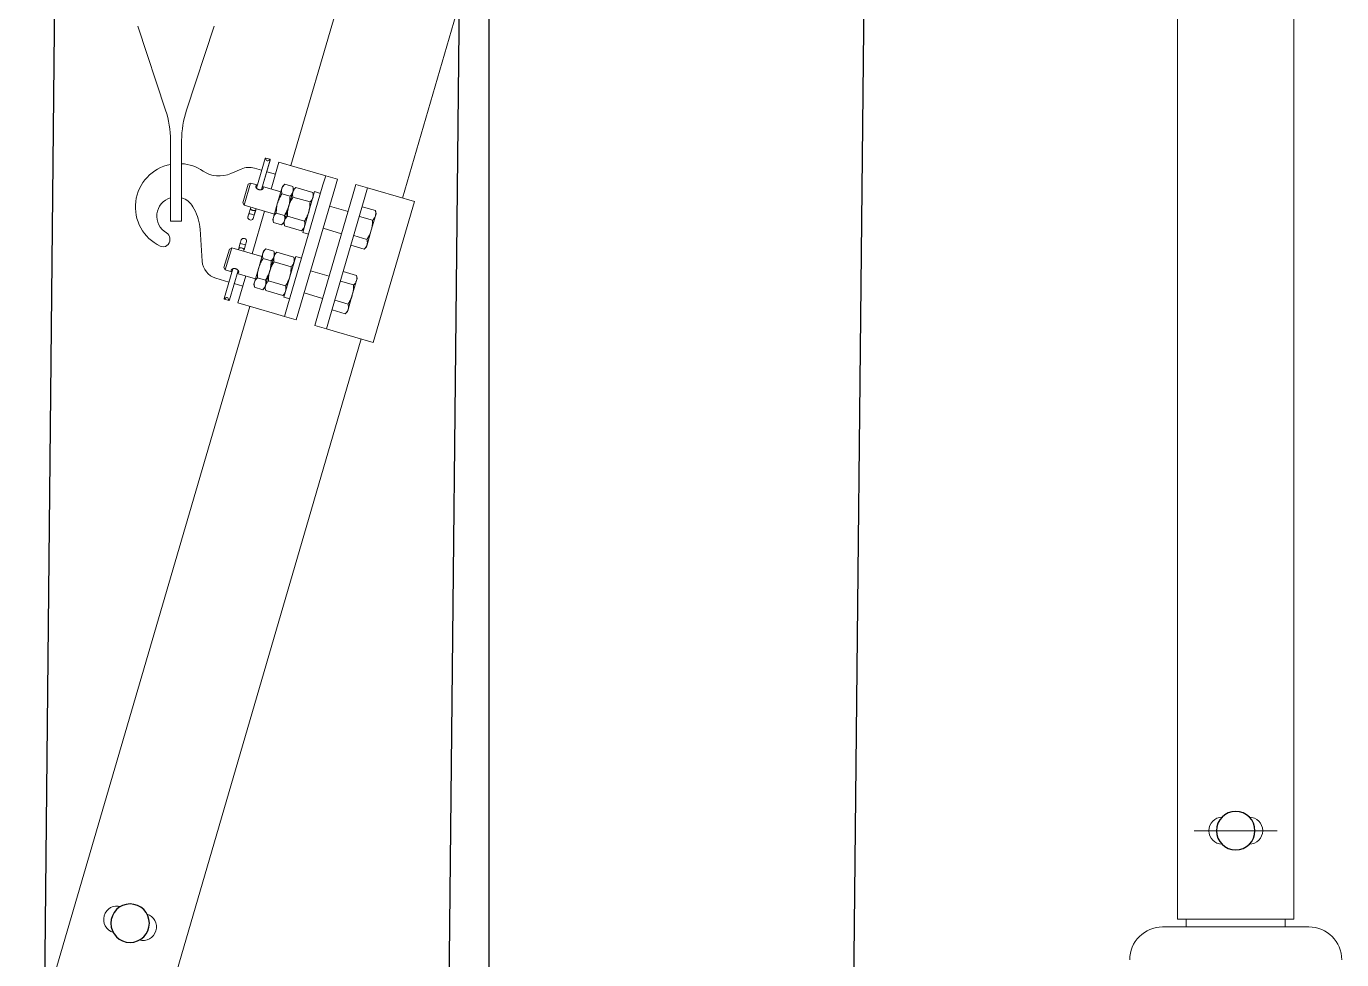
# Model space of a CAD drawing. Header units: millimetres. Extents: x -37020 to 35906, y -101 to 52234.
# Drawn here: x -107.142 to -106.459, y 320.063 to 320.548 of the extents above; entities that cross this region are included whole.
import ezdxf

# ---------------------------------------------------------------- set-up
doc = ezdxf.new("R2010")
doc.units = ezdxf.units.MM
doc.layers.add('Catenaria', color=2, linetype='Continuous')

# ---------------------------------------------------------------- blocks, each defined once
blk = doc.blocks.new('cat1234')
at = {"layer": 'Catenaria', "color": 0, "ltscale": 0.1}
for p, q in [((0.99984, 0.42002), (10.83938, 0.31875)), ((0.99984, 0.21002), (10.83938, 0.10875)), ((0.99984, 0.21002), (10.83938, 0.10875)), ((0.99984, 0.00002), (10.83722, -0.10124))]:
    blk.add_line(p, q, dxfattribs=at)
blk = doc.blocks.new('ménsula móvil IN G 2.8m')
at = {"color": 8, "linetype": 'Continuous', "lineweight": 15}
for p, q in [((654, -30.15), (654, 30.15)), ((1300.07, 30.15), (654, 30.15)), ((654, 25.75), (650, 25.75)), ((650, -25.75), (654, -25.75)), ((654, -30.15), (1408.85, -30.15)), ((1753.11, -220.97), (1028.54, -432.51)), ((1045.44, -490.39), (1827.34, -262.12)), ((1026.73, -426.32), (953.58, -447.67)), ((1026.73, -426.32), (1032.29, -445.35)), ((953.58, -447.67), (959.14, -466.71)), ((1011.8, -448.7), (1004.32, -450.88)), ((1019.29, -446.51), (1011.8, -448.7)), ((1019.02, -454.87), (1017.02, -448.01)), ((1020.44, -446.17), (1019.29, -446.51)), ((1022.01, -446.56), (1020.44, -446.17)), ((1024.01, -453.42), (1022.01, -446.56)), ((1029.01, -451.96), (1033.81, -450.56)), ((1032.29, -445.35), (1033.81, -450.56)), ((1033.81, -450.56), (1035.59, -456.65)), ((955.39, -453.86), (599.34, -557.81)), ((1029.01, -451.96), (965.46, -470.51)), ((978.21, -458.51), (985.69, -456.32)), ((985.69, -456.32), (986.85, -455.98)), ((986.85, -455.98), (988.41, -456.36)), ((990.41, -463.22), (988.41, -456.36)), ((1003.16, -451.22), (1002.05, -452.38)), ((1004.06, -459.24), (1002.05, -452.38)), ((1004.32, -450.88), (1003.16, -451.22)), ((1009.04, -457.78), (1007.04, -450.92)), ((1035.59, -456.65), (1030.79, -458.05)), ((1030.79, -458.05), (967.24, -476.6)), ((968.46, -462.19), (969.57, -461.03)), ((970.46, -469.05), (968.46, -462.19)), ((969.57, -461.03), (970.72, -460.69)), ((970.72, -460.69), (978.21, -458.51)), ((975.45, -467.59), (973.44, -460.73)), ((985.42, -464.68), (983.42, -457.82)), ((1010.05, -464.11), (1012.85, -473.7)), ((1024.37, -470.34), (1021.57, -460.74)), ((959.14, -466.71), (960.66, -471.91)), ((960.66, -471.91), (965.46, -470.51)), ((1033.59, -467.65), (970.04, -486.2)), ((987.97, -470.55), (990.78, -480.15)), ((1033.59, -467.65), (1038.39, -466.25)), ((1038.39, -466.25), (1040.17, -472.35)), ((962.44, -478.01), (960.66, -471.91)), ((967.24, -476.6), (962.44, -478.01)), ((1035.37, -473.75), (971.82, -492.3)), ((979.26, -483.51), (976.45, -473.91)), ((1031.88, -478.07), (1030.99, -475.03)), ((1040.17, -472.35), (1035.37, -473.75)), ((1040.17, -472.35), (1041.69, -477.55)), ((1041.69, -477.55), (1047.24, -496.58)), ((1009.8, -481.21), (1010.69, -484.26)), ((1010.69, -484.26), (1031.88, -478.07)), ((1012.64, -483.69), (1011.53, -484.85)), ((1019.1, -492.22), (1016.52, -483.39)), ((1029.07, -489.31), (1026.5, -480.48)), ((1031.48, -479.03), (1029.92, -478.64)), ((1034.06, -487.85), (1031.48, -479.03)), ((965.24, -487.6), (970.04, -486.2)), ((967.02, -493.7), (965.24, -487.6)), ((977.09, -494.07), (976.2, -491.02)), ((998.28, -487.88), (977.09, -494.07)), ((995.48, -499.11), (992.9, -490.29)), ((996.33, -488.45), (997.89, -488.83)), ((997.39, -484.83), (998.28, -487.88)), ((1000.46, -497.66), (997.89, -488.83)), ((1014.11, -493.67), (1011.53, -484.85)), ((1024.31, -491.53), (1016.83, -493.72)), ((1031.79, -489.35), (1024.31, -491.53)), ((1029.52, -490.85), (1030.75, -495.07)), ((1032.95, -489.01), (1031.79, -489.35)), ((1032.95, -489.01), (1034.06, -487.85)), ((1034.51, -489.39), (1032.95, -489.01)), ((1034.51, -489.39), (1035.74, -493.61)), ((971.82, -492.3), (967.02, -493.7)), ((967.02, -493.7), (968.54, -498.9)), ((977.94, -494.66), (979.05, -493.5)), ((980.51, -503.48), (977.94, -494.66)), ((985.5, -502.03), (982.92, -493.2)), ((1000.46, -497.66), (999.35, -498.82)), ((1014.11, -493.67), (1015.67, -494.06)), ((1015.67, -494.06), (1014.56, -495.22)), ((1014.56, -495.22), (1015.79, -499.43)), ((1016.83, -493.72), (1015.67, -494.06)), ((1018.51, -499.48), (1025.99, -497.29)), ((1019.55, -493.76), (1020.78, -497.98)), ((1033.47, -495.11), (1025.99, -497.29)), ((1034.52, -505.11), (1031.75, -495.61)), ((1047.24, -496.58), (1033.23, -500.68)), ((1033.47, -495.11), (1034.63, -494.77)), ((1034.63, -494.77), (1035.74, -493.61)), ((968.54, -498.9), (974.1, -517.94)), ((982.07, -503.86), (980.51, -503.48)), ((980.96, -505.03), (982.07, -503.86)), ((980.96, -505.03), (982.19, -509.24)), ((982.07, -503.86), (983.23, -503.53)), ((983.23, -503.53), (990.71, -501.34)), ((985.95, -503.57), (987.18, -507.79)), ((990.71, -501.34), (998.19, -499.16)), ((999.88, -504.92), (992.39, -507.1)), ((995.93, -500.66), (997.16, -504.87)), ((998.19, -499.16), (999.35, -498.82)), ((999.35, -498.82), (1000.91, -499.2)), ((999.63, -510.48), (1021.71, -504.04)), ((1001.03, -504.58), (999.88, -504.92)), ((1000.91, -499.2), (1002.14, -503.42)), ((1002.14, -503.42), (1001.03, -504.58)), ((1015.79, -499.43), (1017.35, -499.82)), ((1017.35, -499.82), (1018.51, -499.48)), ((1020.23, -498.97), (1024.82, -514.68)), ((1032.94, -505.58), (1048.32, -501.09)), ((1048.29, -501.09), (1032.95, -505.57)), ((1033.74, -508.31), (1049.11, -503.82)), ((1033.75, -508.31), (1049.09, -503.83)), ((1040.89, -498.44), (1042.19, -502.88)), ((1049.34, -503.49), (1048.69, -501.25)), ((616.24, -615.69), (972.29, -511.75)), ((983.75, -509.62), (982.19, -509.24)), ((984.91, -509.29), (983.75, -509.62)), ((984.91, -509.29), (992.39, -507.1)), ((989.41, -518.28), (986.63, -508.78)), ((998.15, -505.42), (1002.74, -521.13)), ((1017.89, -509.97), (1019.61, -509.47)), ((1019.6, -509.47), (1017.93, -509.96)), ((1022.32, -508.68), (1019.6, -509.47)), ((1019.61, -509.47), (1019.6, -509.47)), ((1019.61, -509.47), (1022.3, -508.69)), ((1020.4, -512.21), (1023.12, -511.42)), ((1020.41, -512.2), (1023.1, -511.42)), ((1022.02, -509.49), (1022.04, -509.22)), ((1022.04, -509.77), (1022.02, -509.49)), ((1022.04, -509.22), (1022.1, -509)), ((1022.09, -510.07), (1022.04, -509.77)), ((1022.18, -510.36), (1022.09, -510.07)), ((1022.1, -509), (1022.18, -508.81)), ((1022.18, -508.81), (1022.3, -508.69)), ((1022.3, -510.64), (1022.18, -510.36)), ((1022.3, -508.69), (1023.01, -508.48)), ((1022.3, -508.69), (1022.32, -508.68)), ((1022.43, -510.89), (1022.3, -510.64)), ((1023.01, -508.48), (1022.32, -508.68)), ((1022.59, -511.11), (1022.43, -510.89)), ((1022.76, -511.27), (1022.59, -511.11)), ((1022.93, -511.37), (1022.76, -511.27)), ((1023.1, -511.42), (1022.93, -511.37)), ((1023.1, -511.42), (1023.8, -511.21)), ((1023.12, -511.42), (1023.1, -511.42)), ((1023.12, -511.42), (1023.81, -511.22)), ((1024.82, -514.68), (1036.34, -511.32)), ((1036.34, -511.32), (1035.33, -507.85)), ((1035.68, -512.51), (1036.34, -511.32)), ((1042.98, -505.61), (1044.07, -509.34)), ((974.1, -517.94), (988.11, -513.85)), ((990.99, -517.83), (975.62, -522.31)), ((975.64, -522.3), (990.99, -517.82)), ((982.81, -515.39), (984.11, -519.84)), ((1001.64, -514.72), (1000.93, -514.93)), ((1000.93, -514.92), (1001.62, -514.72)), ((1001.62, -514.72), (1004.33, -513.93)), ((1001.64, -514.72), (1001.62, -514.72)), ((1004.33, -513.93), (1001.64, -514.72)), ((1001.8, -514.76), (1001.64, -514.72)), ((1002.44, -517.45), (1001.73, -517.66)), ((1002.42, -517.46), (1001.73, -517.66)), ((1001.97, -514.87), (1001.8, -514.76)), ((1002.14, -515.03), (1001.97, -514.87)), ((1002.3, -515.24), (1002.14, -515.03)), ((1002.44, -515.49), (1002.3, -515.24)), ((1005.13, -516.67), (1002.42, -517.46)), ((1002.42, -517.46), (1002.44, -517.45)), ((1002.55, -515.77), (1002.44, -515.49)), ((1005.12, -516.67), (1002.44, -517.45)), ((1002.44, -517.45), (1002.55, -517.32)), ((1002.64, -516.07), (1002.55, -515.77)), ((1002.55, -517.32), (1002.64, -517.14)), ((1002.69, -516.37), (1002.64, -516.07)), ((1002.64, -517.14), (1002.69, -516.92)), ((1002.71, -516.65), (1002.69, -516.37)), ((1002.69, -516.92), (1002.71, -516.65)), ((1006.05, -513.43), (1004.33, -513.93)), ((1004.33, -513.93), (1006.01, -513.44)), ((1004.33, -513.93), (1004.33, -513.93)), ((1006.85, -516.16), (1005.12, -516.67)), ((1005.13, -516.67), (1005.12, -516.67)), ((1006.81, -516.18), (1005.13, -516.67)), ((1018.68, -512.71), (1020.41, -512.2)), ((1018.73, -512.7), (1020.4, -512.21)), ((1020.4, -512.21), (1020.41, -512.2)), ((1024.82, -514.68), (1026.01, -515.34)), ((1026.01, -515.34), (1035.68, -512.51)), ((1043.63, -516.17), (1041.27, -521.55)), ((976.04, -524.89), (975.39, -522.65)), ((991.79, -520.56), (976.42, -525.05)), ((991.79, -520.56), (976.44, -525.04)), ((984.91, -522.57), (986.87, -529.28)), ((991.22, -524.49), (990.21, -521.03)), ((1002.74, -521.13), (991.22, -524.49)), ((992.42, -525.14), (991.22, -524.49)), ((1002.08, -522.32), (992.42, -525.14)), ((1002.74, -521.13), (1002.08, -522.32)), ((1117.74, -530.16), (1074.21, -544.57)), ((995.82, -536.46), (1012.32, -537.53)), ((1023.95, -541.23), (1022.71, -540.55)), ((1016.56, -552.9), (1016.56, -547.1)), ((1016.56, -547.1), (1058.5, -547.1)), ((1016.56, -552.9), (1058.5, -552.9)), ((1006.99, -553.22), (1007.68, -553.26)), ((1117.74, -569.84), (1074.21, -555.43))]:
    blk.add_line(p, q, dxfattribs=at)
at = {"color": 8, "lineweight": 15}
blk.add_line((700, 21.51), (700, -21.51), dxfattribs=at)
at = {"color": 8}
for centre in [(700, 0), (651.95, -573.86)]:
    blk.add_circle(centre, 10, dxfattribs=at)
at = {"color": 8, "linetype": 'Continuous', "lineweight": 15}
for centre, radius, start, end in [((633, 38), 17, 0, 90), ((700, 7), 7, 0, 180), ((700, -7), 7, 180, 0), ((633, -38), 17, 270, 0), ((1018.55, -511.26), 1.45, 117.23726, 275.31256), ((1017.99, -510.18), 0.23, 106.27491, 117.23726), ((1015.38, -512.19), 5.02, 359.81065, 32.73917), ((1034.47, -512.15), 10, 336.27491, 16.27491), ((1009.35, -513.95), 5.02, 179.81065, 212.73917), ((1006.07, -513.66), 0.23, 95.31256, 106.27491), ((1006.18, -514.87), 1.45, 297.23726, 95.31256), ((1006.74, -515.96), 0.23, 286.27491, 297.23726), ((1018.66, -512.48), 0.23, 275.31256, 286.27491), ((1055, -527.58), 15, 156.27491, 214.08931), ((996.47, -526.48), 10, 196.27491, 266.27491), ((1010.7, -562.48), 25, 61.27491, 86.27491), ((1023.94, -548.6), 22.5, 3.81941, 34.08931), ((1019.14, -550), 10, 16.85796, 61.27491), ((1058.5, -497.1), 50, 270, 288.30985), ((1023.94, -548.6), 22.5, 205.27049, 348.97917), ((1019.14, -550), 10, 210.0239, 343.14204), ((1058.5, -602.9), 50, 71.69015, 90), ((1006.76, -556.71), 3.5, 86.27491, 205.27049), ((1007.45, -556.75), 3.5, 30.0239, 86.27491), ((649.99, -567.14), 7, 16.27478, 196.27478), ((653.91, -580.58), 7, 196.27478, 16.27478)]:
    blk.add_arc(centre, radius, start, end, dxfattribs=at)
for centre, major_axis, ratio, start_param, end_param in [((1050.67, -501.89), (-2.78, -0.81), 0.501149, 5.349757, 7.216614), ((1048.36, -501.31), (-0.064, 0.221), 0.534873, 6.091856, 6.283185), ((1048.57, -502.5), (-0.41, 1.39), 0.534873, 5.645818, 6.091856), ((1049.03, -503.61), (-0.064, 0.221), 0.534873, 3.141593, 3.332922), ((1048.57, -502.5), (-0.41, 1.39), 0.534873, 3.332922, 3.77896)]:
    blk.add_ellipse(centre, major_axis=major_axis, ratio=ratio, start_param=start_param, end_param=end_param, dxfattribs=at)
at = {"color": 8, "linetype": 'Continuous', "lineweight": 15, "extrusion": (0, 0, -1)}
for centre, major_axis, ratio, start_param, end_param in [((976.16, -523.64), (-0.41, 1.39), 0.534873, 5.645818, 6.091856), ((974.06, -524.25), (2.78, 0.81), 0.501149, 5.349757, 7.216614), ((975.7, -522.52), (-0.064, 0.221), 0.534873, 6.091856, 6.283185), ((976.16, -523.64), (-0.41, 1.39), 0.534873, 3.332922, 3.77896), ((976.38, -524.82), (-0.064, 0.221), 0.534873, 3.141593, 3.332922)]:
    blk.add_ellipse(centre, major_axis=major_axis, ratio=ratio, start_param=start_param, end_param=end_param, dxfattribs=at)
at = {"color": 8, "linetype": 'Continuous', "lineweight": 15}
for points, knots in [([(650, -18.22), (650, -16.84), (650, -14.03), (650, -9.47), (650, -5.03), (650, -0.84), (650, 3.03), (650, 6.9), (650, 10.72), (650, 14.42), (650, 17.95), (650, 21.27), (650, 24.63), (650, 27.91), (650, 30.94), (650, 33.43), (650, 35.42), (650, 36.92), (650, 37.72), (650, 38.03), (650, 37.98), (650, 37.97)], [0, 0, 0, 0, 0.058891, 0.119603, 0.182018, 0.230818, 0.279611, 0.329449, 0.37928, 0.429119, 0.47895, 0.52775, 0.576543, 0.638964, 0.699677, 0.758561, 0.817451, 0.878164, 0.940579, 0.989378, 1, 1, 1, 1]), ([(650, -37.97), (650, -37.96), (650, -37.93), (650, -37.43), (650, -36.53), (650, -35.23), (650, -33.57), (650, -31.57), (650, -29.05), (650, -25.94), (650, -22.25), (650, -19.55), (650, -18.22)], [0, 0, 0, 0, 0.0738155, 0.1701917, 0.2665548, 0.362931, 0.459294, 0.5536623, 0.6480177, 0.7687258, 0.8861228, 1, 1, 1, 1]), ([(1007.04, -450.92), (1007.63, -450.57), (1008.5, -450.04), (1009.74, -449.45), (1010.74, -449.03), (1011.43, -448.81), (1011.8, -448.7)], [0, 0, 0, 0, 0.387945, 0.583937, 0.779906, 1, 1, 1, 1]), ([(1011.8, -448.7), (1012.14, -448.61), (1012.82, -448.42), (1013.86, -448.23), (1014.92, -448.1), (1015.97, -448.03), (1016.67, -448.02), (1017.02, -448.01)], [0, 0, 0, 0, 0.199457, 0.398929, 0.601454, 0.804007, 1, 1, 1, 1]), ([(1017.02, -448.01), (1017.19, -447.84), (1017.53, -447.5), (1018.07, -447.08), (1018.66, -446.73), (1019.08, -446.59), (1019.29, -446.51)], [0, 0, 0, 0, 0.2477112, 0.4953655, 0.7477053, 1, 1, 1, 1]), ([(1019.29, -446.51), (1019.35, -446.5), (1019.6, -446.43), (1020.06, -446.35), (1020.69, -446.34), (1021.34, -446.41), (1021.78, -446.51), (1022.01, -446.56)], [0, 0, 0, 0, 0.070056, 0.300425, 0.53083, 0.765392, 1, 1, 1, 1]), ([(985.69, -456.32), (985.63, -456.34), (985.38, -456.42), (984.95, -456.61), (984.41, -456.94), (983.9, -457.34), (983.58, -457.66), (983.42, -457.82)], [0, 0, 0, 0, 0.070056, 0.300425, 0.53083, 0.765392, 1, 1, 1, 1]), ([(988.41, -456.36), (988.17, -456.31), (987.71, -456.21), (987.02, -456.15), (986.34, -456.17), (985.9, -456.27), (985.69, -456.32)], [0, 0, 0, 0, 0.247711, 0.495365, 0.747705, 1, 1, 1, 1]), ([(1002.05, -452.38), (1002.22, -452.21), (1002.56, -451.87), (1003.11, -451.45), (1003.69, -451.1), (1004.11, -450.95), (1004.32, -450.88)], [0, 0, 0, 0, 0.247711, 0.495365, 0.747705, 1, 1, 1, 1]), ([(1004.32, -450.88), (1004.38, -450.86), (1004.64, -450.79), (1005.1, -450.72), (1005.73, -450.71), (1006.38, -450.78), (1006.82, -450.88), (1007.04, -450.92)], [0, 0, 0, 0, 0.070056, 0.300425, 0.53083, 0.765392, 1, 1, 1, 1]), ([(970.72, -460.69), (970.67, -460.71), (970.41, -460.79), (969.98, -460.97), (969.45, -461.3), (968.94, -461.71), (968.62, -462.03), (968.46, -462.19)], [0, 0, 0, 0, 0.070056, 0.300425, 0.53083, 0.765392, 1, 1, 1, 1]), ([(973.44, -460.73), (973.21, -460.68), (972.74, -460.58), (972.05, -460.52), (971.37, -460.54), (970.94, -460.64), (970.72, -460.69)], [0, 0, 0, 0, 0.2477112, 0.4953655, 0.7477053, 1, 1, 1, 1]), ([(978.21, -458.51), (977.87, -458.61), (977.2, -458.82), (976.22, -459.22), (975.26, -459.68), (974.33, -460.18), (973.74, -460.55), (973.44, -460.73)], [0, 0, 0, 0, 0.199457, 0.398929, 0.601454, 0.804007, 1, 1, 1, 1]), ([(983.42, -457.82), (982.74, -457.84), (981.71, -457.86), (980.35, -458.03), (979.29, -458.21), (978.58, -458.41), (978.21, -458.51)], [0, 0, 0, 0, 0.387945, 0.583937, 0.779906, 1, 1, 1, 1]), ([(1013.8, -483.35), (1013.58, -483.43), (1013.05, -483.61), (1012.29, -484.11), (1011.79, -484.6), (1011.53, -484.85)], [0, 0, 0, 0, 0.268407, 0.632373, 1, 1, 1, 1]), ([(1016.52, -483.39), (1016.28, -483.34), (1015.69, -483.21), (1014.94, -483.17), (1014.28, -483.23), (1013.96, -483.31), (1013.8, -483.35)], [0, 0, 0, 0, 0.257198, 0.62627, 0.81314, 1, 1, 1, 1]), ([(1021.28, -481.17), (1021.17, -481.2), (1020.66, -481.35), (1019.78, -481.67), (1018.67, -482.17), (1017.58, -482.75), (1016.87, -483.18), (1016.52, -483.39)], [0, 0, 0, 0, 0.070056, 0.299813, 0.530831, 0.765026, 1, 1, 1, 1]), ([(1026.5, -480.48), (1026.06, -480.49), (1025.19, -480.5), (1023.88, -480.62), (1022.57, -480.82), (1021.71, -481.05), (1021.28, -481.17)], [0, 0, 0, 0, 0.247269, 0.495363, 0.746874, 1, 1, 1, 1]), ([(1028.77, -478.98), (1028.71, -479), (1028.39, -479.1), (1027.96, -479.3), (1027.5, -479.6), (1027.04, -479.95), (1026.71, -480.27), (1026.5, -480.48)], [0, 0, 0, 0, 0.070059, 0.376588, 0.530821, 0.683101, 1, 1, 1, 1]), ([(1031.48, -479.03), (1031.25, -478.97), (1030.78, -478.87), (1030.09, -478.81), (1029.41, -478.83), (1028.98, -478.93), (1028.77, -478.98)], [0, 0, 0, 0, 0.247269, 0.495363, 0.746874, 1, 1, 1, 1]), ([(982.92, -493.2), (983.29, -492.98), (984.04, -492.52), (985.2, -491.91), (986.42, -491.38), (987.26, -491.11), (987.69, -490.98)], [0, 0, 0, 0, 0.247269, 0.495363, 0.746874, 1, 1, 1, 1]), ([(987.69, -490.98), (987.8, -490.94), (988.31, -490.8), (989.22, -490.59), (990.43, -490.41), (991.66, -490.31), (992.49, -490.3), (992.9, -490.29)], [0, 0, 0, 0, 0.070056, 0.299813, 0.530831, 0.765026, 1, 1, 1, 1]), ([(992.9, -490.29), (993.08, -490.12), (993.5, -489.69), (994.11, -489.25), (994.7, -488.95), (995.01, -488.84), (995.17, -488.79)], [0, 0, 0, 0, 0.257198, 0.62627, 0.81314, 1, 1, 1, 1]), ([(995.17, -488.79), (995.4, -488.74), (995.94, -488.61), (996.85, -488.62), (997.54, -488.76), (997.89, -488.83)], [0, 0, 0, 0, 0.268407, 0.632373, 1, 1, 1, 1]), ([(1024.31, -491.53), (1024.19, -491.57), (1023.68, -491.71), (1022.77, -491.91), (1021.56, -492.09), (1020.34, -492.2), (1019.51, -492.21), (1019.1, -492.22)], [0, 0, 0, 0, 0.070056, 0.299813, 0.530831, 0.765026, 1, 1, 1, 1]), ([(1019.55, -493.76), (1019.92, -493.53), (1020.66, -493.08), (1021.83, -492.47), (1023.04, -491.94), (1023.89, -491.67), (1024.31, -491.53)], [0, 0, 0, 0, 0.247711, 0.495365, 0.747705, 1, 1, 1, 1]), ([(1029.07, -489.31), (1028.7, -489.53), (1027.96, -489.99), (1026.79, -490.59), (1025.58, -491.13), (1024.73, -491.4), (1024.31, -491.53)], [0, 0, 0, 0, 0.247269, 0.495363, 0.746874, 1, 1, 1, 1]), ([(1024.31, -491.53), (1024.43, -491.5), (1024.94, -491.36), (1025.85, -491.15), (1027.06, -490.97), (1028.29, -490.87), (1029.11, -490.86), (1029.52, -490.85)], [0, 0, 0, 0, 0.0700556, 0.2998126, 0.5308313, 0.7650256, 1, 1, 1, 1]), ([(1031.79, -489.35), (1031.73, -489.37), (1031.48, -489.44), (1031.01, -489.51), (1030.39, -489.52), (1029.74, -489.45), (1029.29, -489.36), (1029.07, -489.31)], [0, 0, 0, 0, 0.070056, 0.299813, 0.530831, 0.765026, 1, 1, 1, 1]), ([(1031.79, -489.35), (1031.57, -489.43), (1031.04, -489.61), (1030.28, -490.11), (1029.78, -490.6), (1029.52, -490.85)], [0, 0, 0, 0, 0.268407, 0.632373, 1, 1, 1, 1]), ([(1034.06, -487.85), (1033.89, -488.02), (1033.55, -488.36), (1033, -488.78), (1032.42, -489.13), (1032, -489.28), (1031.79, -489.35)], [0, 0, 0, 0, 0.247269, 0.495363, 0.746874, 1, 1, 1, 1]), ([(1034.51, -489.39), (1034.27, -489.34), (1033.68, -489.21), (1032.93, -489.17), (1032.27, -489.23), (1031.95, -489.31), (1031.79, -489.35)], [0, 0, 0, 0, 0.257198, 0.62627, 0.81314, 1, 1, 1, 1]), ([(977.94, -494.66), (978.1, -494.49), (978.44, -494.15), (978.99, -493.73), (979.57, -493.38), (979.99, -493.23), (980.2, -493.16)], [0, 0, 0, 0, 0.247269, 0.495363, 0.746874, 1, 1, 1, 1]), ([(980.2, -493.16), (980.26, -493.14), (980.58, -493.06), (981.05, -492.99), (981.61, -493), (982.18, -493.04), (982.62, -493.14), (982.92, -493.2)], [0, 0, 0, 0, 0.070059, 0.376588, 0.530821, 0.683101, 1, 1, 1, 1]), ([(998.19, -499.16), (998.42, -499.08), (998.94, -498.89), (999.71, -498.4), (1000.21, -497.91), (1000.46, -497.66)], [0, 0, 0, 0, 0.268407, 0.632373, 1, 1, 1, 1]), ([(1016.83, -493.72), (1016.6, -493.77), (1016.06, -493.9), (1015.14, -493.89), (1014.46, -493.75), (1014.11, -493.67)], [0, 0, 0, 0, 0.268407, 0.632373, 1, 1, 1, 1]), ([(1014.56, -495.22), (1014.73, -495.05), (1015.07, -494.71), (1015.62, -494.29), (1016.2, -493.94), (1016.62, -493.79), (1016.83, -493.72)], [0, 0, 0, 0, 0.247269, 0.495363, 0.746874, 1, 1, 1, 1]), ([(1019.1, -492.22), (1018.92, -492.39), (1018.49, -492.82), (1017.89, -493.26), (1017.3, -493.56), (1016.98, -493.67), (1016.83, -493.72)], [0, 0, 0, 0, 0.257198, 0.62627, 0.81314, 1, 1, 1, 1]), ([(1016.83, -493.72), (1016.89, -493.7), (1017.14, -493.63), (1017.61, -493.56), (1018.24, -493.55), (1018.88, -493.61), (1019.33, -493.71), (1019.55, -493.76)], [0, 0, 0, 0, 0.070056, 0.300425, 0.53083, 0.765392, 1, 1, 1, 1]), ([(1018.51, -499.48), (1018.57, -499.46), (1018.82, -499.38), (1019.25, -499.19), (1019.79, -498.86), (1020.3, -498.46), (1020.62, -498.14), (1020.78, -497.98)], [0, 0, 0, 0, 0.070056, 0.299813, 0.530831, 0.765026, 1, 1, 1, 1]), ([(1020.78, -497.98), (1021.21, -497.97), (1022.08, -497.96), (1023.39, -497.84), (1024.7, -497.64), (1025.56, -497.41), (1025.99, -497.29)], [0, 0, 0, 0, 0.247269, 0.495363, 0.746874, 1, 1, 1, 1]), ([(1025.99, -497.29), (1026.11, -497.26), (1026.61, -497.11), (1027.49, -496.79), (1028.61, -496.29), (1029.7, -495.71), (1030.4, -495.28), (1030.75, -495.07)], [0, 0, 0, 0, 0.0700556, 0.2998126, 0.5308313, 0.7650256, 1, 1, 1, 1]), ([(1033.47, -495.11), (1033.24, -495.16), (1032.7, -495.29), (1031.79, -495.28), (1031.1, -495.14), (1030.75, -495.07)], [0, 0, 0, 0, 0.268407, 0.632373, 1, 1, 1, 1]), ([(1035.74, -493.61), (1035.65, -493.7), (1035.48, -493.88), (1035.04, -494.28), (1034.53, -494.65), (1033.94, -494.95), (1033.63, -495.06), (1033.47, -495.11)], [0, 0, 0, 0, 0.12856, 0.257217, 0.62628, 0.813145, 1, 1, 1, 1]), ([(980.51, -503.48), (980.75, -503.53), (981.21, -503.64), (981.9, -503.7), (982.58, -503.68), (983.01, -503.58), (983.23, -503.53)], [0, 0, 0, 0, 0.247269, 0.495363, 0.746874, 1, 1, 1, 1]), ([(980.96, -505.03), (981.14, -504.85), (981.57, -504.42), (982.17, -503.99), (982.76, -503.68), (983.07, -503.58), (983.23, -503.53)], [0, 0, 0, 0, 0.257198, 0.62627, 0.81314, 1, 1, 1, 1]), ([(983.23, -503.53), (983.29, -503.51), (983.54, -503.43), (983.97, -503.24), (984.51, -502.91), (985.02, -502.51), (985.34, -502.19), (985.5, -502.03)], [0, 0, 0, 0, 0.070056, 0.299813, 0.530831, 0.765026, 1, 1, 1, 1]), ([(983.23, -503.53), (983.46, -503.47), (984, -503.35), (984.91, -503.36), (985.6, -503.5), (985.95, -503.57)], [0, 0, 0, 0, 0.268407, 0.632373, 1, 1, 1, 1]), ([(985.5, -502.03), (985.93, -502.02), (986.81, -502.01), (988.11, -501.89), (989.42, -501.68), (990.28, -501.46), (990.71, -501.34)], [0, 0, 0, 0, 0.247269, 0.495363, 0.746874, 1, 1, 1, 1]), ([(990.71, -501.34), (990.59, -501.38), (990.09, -501.53), (989.21, -501.85), (988.1, -502.35), (987, -502.92), (986.3, -503.35), (985.95, -503.57)], [0, 0, 0, 0, 0.0700556, 0.2998126, 0.5308313, 0.7650256, 1, 1, 1, 1]), ([(990.71, -501.34), (990.83, -501.31), (991.34, -501.16), (992.21, -500.84), (993.33, -500.34), (994.42, -499.76), (995.12, -499.33), (995.48, -499.11)], [0, 0, 0, 0, 0.070056, 0.299813, 0.530831, 0.765026, 1, 1, 1, 1]), ([(995.93, -500.66), (995.49, -500.67), (994.62, -500.68), (993.31, -500.8), (992, -501), (991.14, -501.23), (990.71, -501.34)], [0, 0, 0, 0, 0.247711, 0.495365, 0.747705, 1, 1, 1, 1]), ([(997.16, -504.87), (996.79, -505.1), (996.04, -505.56), (994.88, -506.16), (993.66, -506.7), (992.82, -506.97), (992.39, -507.1)], [0, 0, 0, 0, 0.247269, 0.495363, 0.746874, 1, 1, 1, 1]), ([(995.48, -499.11), (995.72, -499.17), (996.31, -499.3), (997.06, -499.34), (997.72, -499.28), (998.04, -499.2), (998.19, -499.16)], [0, 0, 0, 0, 0.257198, 0.62627, 0.81314, 1, 1, 1, 1]), ([(998.19, -499.16), (998.14, -499.18), (997.88, -499.25), (997.45, -499.44), (996.92, -499.77), (996.41, -500.18), (996.09, -500.5), (995.93, -500.66)], [0, 0, 0, 0, 0.070056, 0.300425, 0.53083, 0.765392, 1, 1, 1, 1]), ([(999.88, -504.92), (999.82, -504.93), (999.56, -505), (999.1, -505.08), (998.47, -505.09), (997.82, -505.02), (997.38, -504.92), (997.16, -504.87)], [0, 0, 0, 0, 0.070056, 0.299813, 0.530831, 0.765026, 1, 1, 1, 1]), ([(1000.91, -499.2), (1000.68, -499.15), (1000.21, -499.05), (999.52, -498.99), (998.84, -499), (998.41, -499.11), (998.19, -499.16)], [0, 0, 0, 0, 0.247269, 0.495363, 0.746874, 1, 1, 1, 1]), ([(1002.14, -503.42), (1001.98, -503.59), (1001.64, -503.93), (1001.09, -504.35), (1000.51, -504.7), (1000.09, -504.84), (999.88, -504.92)], [0, 0, 0, 0, 0.247269, 0.495363, 0.746874, 1, 1, 1, 1]), ([(1015.79, -499.43), (1016.02, -499.49), (1016.49, -499.59), (1017.18, -499.65), (1017.86, -499.63), (1018.29, -499.53), (1018.51, -499.48)], [0, 0, 0, 0, 0.247269, 0.495363, 0.746874, 1, 1, 1, 1]), ([(1035.09, -507.92), (1035.09, -507.93), (1035.09, -508.03), (1035.07, -508.18), (1035.02, -508.37), (1034.92, -508.51), (1034.79, -508.61), (1034.63, -508.65), (1034.45, -508.65), (1034.24, -508.6), (1034.03, -508.51), (1033.8, -508.37), (1033.58, -508.18), (1033.36, -507.95), (1033.17, -507.68), (1033.01, -507.38), (1032.9, -507.06), (1032.83, -506.74), (1032.8, -506.42), (1032.82, -506.12), (1032.87, -505.82), (1032.95, -505.54), (1033.06, -505.28), (1033.2, -505.07), (1033.36, -504.91), (1033.52, -504.81), (1033.68, -504.76), (1033.83, -504.77), (1033.98, -504.84), (1034.12, -504.96), (1034.22, -505.08), (1034.27, -505.16), (1034.28, -505.18)], [0, 0, 0, 0, 0.003682, 0.039936, 0.076077, 0.113337, 0.148204, 0.184166, 0.217713, 0.25221, 0.286234, 0.321161, 0.356766, 0.393373, 0.429418, 0.466605, 0.501023, 0.536512, 0.56981, 0.604018, 0.638396, 0.673681, 0.709667, 0.746706, 0.782399, 0.81923, 0.85327, 0.888331, 0.92188, 0.956338, 0.991139, 1, 1, 1, 1]), ([(982.19, -509.24), (982.31, -509.27), (982.56, -509.33), (983.14, -509.43), (983.77, -509.47), (984.43, -509.41), (984.75, -509.33), (984.91, -509.29)], [0, 0, 0, 0, 0.12856, 0.257217, 0.62628, 0.813145, 1, 1, 1, 1]), ([(984.91, -509.29), (985.14, -509.21), (985.66, -509.02), (986.42, -508.52), (986.93, -508.03), (987.18, -507.79)], [0, 0, 0, 0, 0.268407, 0.632373, 1, 1, 1, 1]), ([(992.39, -507.1), (992.28, -507.14), (991.77, -507.28), (990.86, -507.48), (989.65, -507.66), (988.42, -507.77), (987.59, -507.78), (987.18, -507.79)], [0, 0, 0, 0, 0.0700556, 0.2998126, 0.5308313, 0.7650256, 1, 1, 1, 1]), ([(990.45, -520.96), (990.45, -520.96), (990.5, -521.05), (990.6, -521.16), (990.75, -521.29), (990.9, -521.36), (991.07, -521.37), (991.22, -521.33), (991.38, -521.22), (991.52, -521.07), (991.66, -520.88), (991.77, -520.64), (991.86, -520.36), (991.92, -520.05), (991.93, -519.72), (991.9, -519.38), (991.83, -519.05), (991.72, -518.75), (991.57, -518.46), (991.39, -518.21), (991.19, -517.99), (990.96, -517.79), (990.73, -517.64), (990.5, -517.54), (990.28, -517.49), (990.09, -517.48), (989.93, -517.53), (989.81, -517.63), (989.72, -517.76), (989.67, -517.94), (989.64, -518.09), (989.65, -518.19), (989.65, -518.21)], [0, 0, 0, 0, 0.003682, 0.039936, 0.076077, 0.113337, 0.148204, 0.184166, 0.217713, 0.25221, 0.286234, 0.321161, 0.356766, 0.393373, 0.429418, 0.466605, 0.501023, 0.536512, 0.56981, 0.604018, 0.638396, 0.673681, 0.709667, 0.746706, 0.782399, 0.81923, 0.85327, 0.888331, 0.92188, 0.956338, 0.991139, 1, 1, 1, 1])]:
    blk.add_open_spline(points, degree=3, knots=knots, dxfattribs=at)

msp = doc.modelspace()

# ---------------------------------------------------------------- linework, layer by layer
at = {"layer": 'Catenaria', "color": 1, "linetype": 'Continuous', "ltscale": 7}
msp.add_line((-106.90201, 322.05137, -11.48), (-106.90199, 318.55699), dxfattribs=at)

# ---------------------------------------------------------------- block references
at = {"xscale": -0.001, "yscale": 0.001, "zscale": 0.001, "rotation": 270}
msp.add_blockref('ménsula móvil IN G 2.8m', (-106.51426, 319.43026), dxfattribs=at)
at = {"layer": 'Catenaria', "color": 4, "ltscale": 0.1, "rotation": 270}
msp.add_blockref('cat1234', (-107.04075, 329.97638), dxfattribs=at)

doc.saveas('drawing.dxf')
